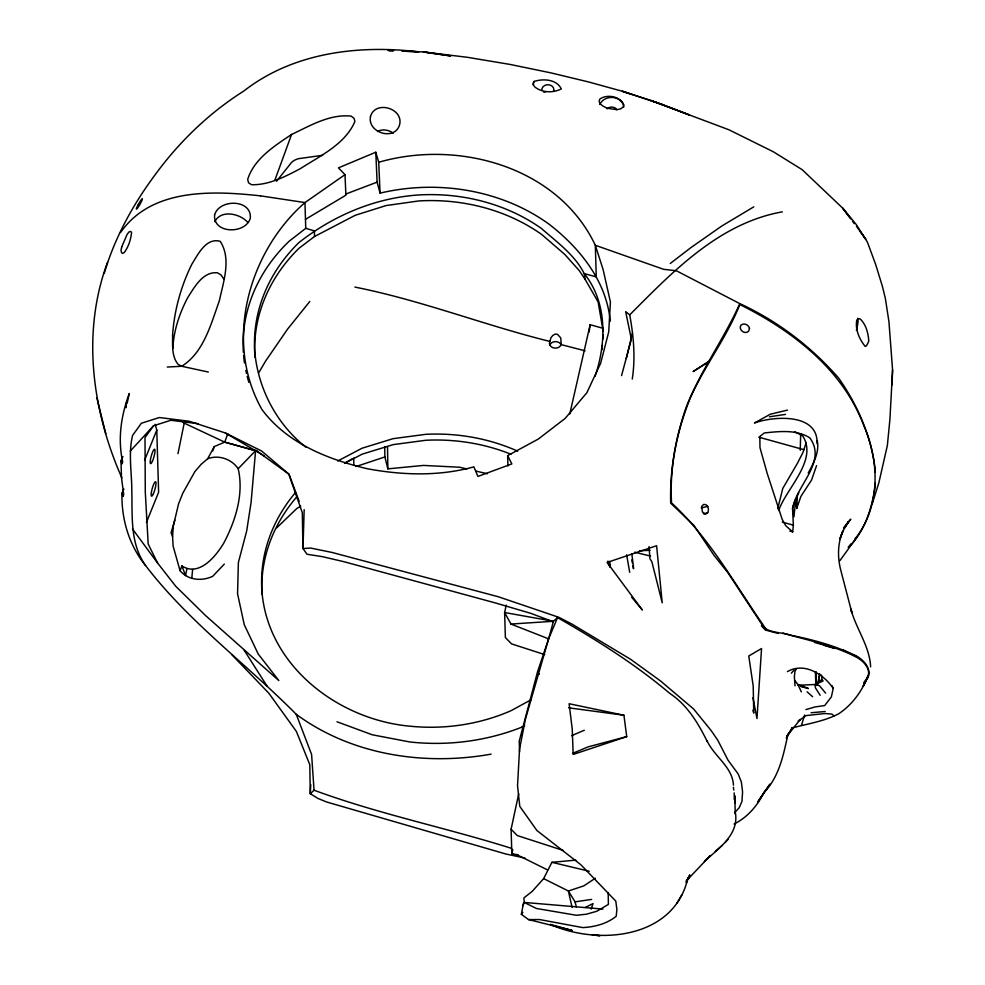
<?xml version="1.0" encoding="UTF-8"?>
<svg xmlns="http://www.w3.org/2000/svg" width="985" height="985" viewBox="0 0 985 985"><rect width="100%" height="100%" fill="white"/><g stroke="black" fill="none" stroke-linecap="round" stroke-linejoin="round"><path stroke-width="1.48" d="M172.855 348.53C173.631 330.689 179.467 313.341 187.729 297.618C194.439 287.127 203.008 271.22 217.574 272.82L221.219 275.147L224.026 279.334M815.875 684.058L816.146 671.77M800.251 450.243L800.682 433.819M733.456 785.18C732.471 766.786 714.347 756.726 707.144 740.917M304.18 509.639L302.974 548.571L307.012 554.247L322.624 556.71L343.95 561.709L495.627 603.005L530.767 613.335L553.361 621.818M402.619 51.109L423.415 51.946L467.407 57.302L510.218 64.456L550.886 72.865L588.525 81.94L622.434 91.285L650.95 100.507L728.974 129.798L773.36 151.788L802.159 169.666L842.717 208.167L856.088 224.334L867.366 242.051L875.505 263.992L882.4 286.327L885.355 298.393L888.95 321.763L892.582 370.04L889.935 419.13L887.362 445.491L878.842 482.872L872.23 503.877M891.991 385.061L892.582 370.04M816.565 465.622L811.554 480.077L800.904 496.366L796.73 508.457L797.333 495.886L798.736 492.66M310.755 784.614L310.275 793.713L318.02 798.49L326.626 801.987L505.921 854.02L524.919 858.034M125.797 407.482L126.018 403.271L126.031 407.63M224.309 564.097L212.748 576.262C201.9 581.495 188.036 580.313 180.046 570.647L181.929 565.956C199.216 577.136 216.06 556.131 224.014 542.649C235.661 520.412 244.009 493.805 238.185 468.725L255.595 450.687L251.064 502.572L246.669 531.026L238.382 562.497L237.557 593.758L244.243 624.65L258.181 653.966L278.829 680.561L205.434 615.44L175.798 586.334L157.588 563.038L148.181 544.015L145.287 491.934L145.004 437.599L153.5 425.803L170.848 420.275L198.207 423.685M180.046 570.647L173.101 546.059L172.584 536.468L173.335 525.99L178.544 503.938L182.791 493.214L194.882 471.618L201.186 464.28L207.712 458.714L214.25 446.599L224.703 442.117L254.401 450.354M561.142 344.615L560.797 337.941L557.313 334.198L554.974 334.161L552.72 335.528L550.874 337.867L549.408 343.359C550.122 349.133 559.012 349.798 561.142 344.615L585.065 350.808M601.97 349.7L602.377 345.156M602.918 339.086L603.325 334.531M817.058 443.656C818.4 412.863 773.656 416.027 754.436 422.996L770.295 414.229L787.508 410.092M632.259 379.065C635.571 357.654 633.614 336.045 629.711 314.88L625.672 311.642L631.36 339.222L621.56 375.593M191.767 578.38L192.629 569.465M792.691 531.863L793.356 525.165L792.556 508.371L795.794 498.804L793.984 516.743L792.556 508.371C796.582 485.112 827.252 461.694 809.83 437.882C796.496 429.374 779.295 431.356 764.286 432.969L759.829 436.466L759.977 447.658L767.155 473.268L782.127 519.23L785.734 525.707L792.691 531.863L789.822 531.063M734.256 799.327L734.244 792.913M817.55 684.587L819.643 673.777M589.116 332.043L590.138 324.693L603.128 328.35M491.109 754.141C424.363 766.047 351.608 755.126 296.251 714.322C246.669 664.149 188.578 621.867 145.583 565.538C129.983 543.72 132.446 516.805 131.818 491.527C131.904 472.812 128.161 453.937 132.556 435.469L141.347 423.267L159.324 417.529L189.231 421.26L225.282 432.932L261.641 451.031L288.716 473.97L302.296 512.656L302.974 548.571L310.546 548.042L331.994 552.437L498.262 596.738L558.901 617.336L572.187 624.207L630.696 659.359L660.541 680.98L693.6 708.966L711.182 730.599L717.782 740.215L728.001 760.137L738.184 773.976L741.385 782.028L742.579 791.952L741.951 801.384L739.181 807.774L735.549 811.702M791.866 728.05C807.663 723.729 824.125 721.451 838.838 713.694C851.545 705.174 861.013 692.578 866.911 678.567C872.193 670.083 864.177 661.563 857.073 657.512C833.852 645.2 807.688 640.385 782.792 633.035M182.065 420.915L184.195 423.156L177.965 453.691M550.344 924.435L572.199 930.468L528.526 919.571L521.361 914.314L523.478 903.036M186.916 568.788L185.562 575.585L181.929 565.956M127.151 403.308L129.257 393.507C121.167 415.498 117.523 438.854 122.719 461.953L121.931 463.886L120.995 460.685L122.928 456.572M506.216 605.159L504.628 612.535L505.379 637.566L511.547 643.87L544.705 654.619M547.549 869.927L517.876 855.202L511.831 854.057L511.104 829.222L518.701 793.812M512.779 849.636L511.831 854.057L517.913 854.721M831.968 685.659L833.236 688.38L831.377 696.875L824.679 705.555L815.026 706.947L805.878 709.594M569.786 413.922L590.138 324.693M626.3 358.491L632.468 332.905M795.708 502.547L797.333 495.886M707.353 741.73C698.156 723.125 687.358 705.001 669.677 693.329C635.14 664.062 596.775 640.09 557.559 617.607L553.447 621.276L548.62 638.846L537.527 671.893L519.23 741.126L519.587 751.629M595.1 376.258C606.44 342.755 607.413 302.407 584.24 273.633C574.747 254.77 556.907 242.15 541.442 228.495A173.951 145.952 -2.5 0 0 418.551 194.968C374.805 197.911 332.967 215.715 298.714 242.753A182.619 153.401 -1.7 0 0 254.746 351.608C258.107 388.743 276.576 424.079 305.929 447.239M557.559 617.607L548.62 638.846L525.362 719.407L519.538 749.203L517.544 785.71L519.784 806.358L536.899 830.515L580.904 864.793L615.785 901.103L616.893 909.364L616.216 916.272C606.785 923.844 594.694 926.971 582.788 927.599L539.558 919.547L528.526 919.571M104.238 273.411C114.728 237.545 133.332 203.957 155.63 174.086C179.689 141.384 209.362 112.77 243.738 91.1C293.013 52.55 358.355 44.633 418.711 51.848L401.831 51.122M707.686 512.828C709.446 509.553 708.116 503.717 703.549 504.455L701.64 506.475L702.416 511.868L705.285 514.256L707.686 512.828L703.29 513.838M801.519 725.194L804.61 715.024M107.5 262.429C81.435 332.536 92.171 410.844 121.894 477.971M806.198 442.585L802.96 452.46L797.505 463.147L782.755 488.486L777.731 508.728M533.981 81.472L533.144 83.971L534.523 86.717C541.898 92.836 552.942 93.169 561.315 88.933C556.648 79.108 543.154 78.504 533.981 81.472A14.443 12.115 -2.5 0 0 533.217 84.993M212.809 450.859L214.25 446.599M591.111 909.167L593.032 903.577L585.201 907.505M256.888 451.068L224.715 442.142L227.769 433.695M523.072 905.584L524.205 902.432L523.897 897.926L532.171 891.4L543.646 878.62L551.895 862.318L575.868 860.127M274.852 180.23L291.56 134.477C310.226 125.686 329.704 113.878 351.152 116.119L354.046 118.323L354.908 121.426C345.427 144.044 320.15 155.876 300.4 168.607C285.33 176.561 268.917 185.205 251.458 184.712L248.565 182.779L247.691 179.418C254.068 158.77 274.495 145.952 291.56 134.477M839.909 538.869L842.766 531.124C837.459 543.855 837.435 558.101 841.055 571.263L851.865 612.658L850.855 609.001C855.977 628.775 869.706 646.049 870.617 666.894M174.825 520.166L171.058 532.725L172.584 536.468M155.174 424.301L156.775 430.162L144.561 460.377M146.42 522.456L158.622 492.241L156.775 430.162M839.934 538.906L843.492 530.09L848.504 521.41L844.625 527.578L850.781 519.169L843.517 528.009M550.381 924.472C597.489 945.477 672.755 939.05 687.444 879.864L686.299 882.72L689.845 874.852L686.594 880.762L689.303 877.056L686.483 880.738L710.394 855.509L704.374 861.53C718.681 848.245 739.673 834.517 735.241 811.837L735.253 813.795L734.835 795.966M214.804 221.674C221.071 209.226 240.242 213.585 247.912 222.548M868.253 675.23L863.155 686.286L865.827 681.103M145.583 565.538C129.06 545.358 121.34 519.058 121.955 493.177L123.901 489.065M610.232 321.196C606.625 281.254 579.734 247.851 548.99 224.149A184.072 154.46 -2.5 0 0 380.062 193.134L378.708 162.266C458.074 139.242 558.101 166.637 595.322 245.277L663.619 269.311L676.363 270.764L739.797 303.626C723.938 339.148 700.347 370.877 686.213 407.113C675.451 438.066 669.751 470.313 670.687 503.113L693.982 525.534L714.063 555.429L727.607 572.334L765.665 630.129L778.347 633.478M778.692 510.55C786.227 488.4 818.264 460.118 802.689 435.899L794.575 431.664M796.36 668.79L794.944 671.462L794.366 676.744L795.03 685.855M681.916 894.725L676.954 903.183M808.205 473.022C813.598 463.159 819.483 452.349 817.316 440.738M258.796 372.675L265.531 361.175L287.522 329.187L309.795 301.447M686.089 881.575L688.761 877.401M839.996 560.539L856.741 537.354M863.919 682.605C876.121 672.336 863.882 658.275 852.604 654.286C833.076 645.089 811.936 639.487 790.832 635.263C781.856 632.321 770.984 633.023 763.24 627.273M521.361 914.314L522.85 912.356M864.276 682.014L866.911 678.567M854.857 539.041C880.516 507.435 879.691 461.596 863.845 425.705C842.754 369.326 792.1 330.504 739.821 304.537C726.807 337.449 704.829 365.46 690.46 397.595C676.966 430.925 669.418 466.865 671.548 502.916C710.801 539.164 736.066 586.592 766.502 629.76M276.539 181.228L289.762 164.692A14.012 11.758 -2.5 0 1 301.607 158.253L322.563 155.31M848.282 547.18L851.089 543.831M848.43 547.377C863.439 532.823 870.395 512.828 874.077 492.709A301.459 153.537 21.9 0 0 875.222 483.167M791.312 673.198L793.996 670.219M120.527 232.558C151.444 187.926 212.6 190.647 260.483 195.855M725.206 842.507L728.013 839.429M130.168 451.192L153.5 425.803M844.527 526.963L846.25 525.177M629.711 314.88C672.927 271.454 719.346 223.029 782.349 211.849M276.748 527.788L296.867 508.469L300.77 506.191M296.251 714.322L311.592 754.461L314.043 790.204L310.275 793.713L309.807 764.742L296.387 731.424L268.856 693.243L231.894 654.742M722.153 845.425L715.208 851.434M378.708 162.266L375.79 152.232L338.471 167.856L344.996 174.653L304.968 202.578L305.744 228.323L288.913 241.436A184.084 154.633 -1.7 0 0 243.369 352.371M670.243 263.5L691.076 247.481L721.919 225.934L753.808 206.838M314.547 236.474L298.886 248.355A182.619 153.401 -1.7 0 0 254.906 357.21M798.219 685.277L815.174 684.501L822.007 679.453L821.49 675.107M595.334 878.226L583.871 885.847L568.382 891.006L543.646 878.62M305.473 219.359L345.895 195.178L344.996 174.653M344.59 463.332L352.421 458.714M530.89 699.867L511.018 710.702A172.252 144.696 -1.7 0 1 411.213 726.302C338.975 720.318 267.194 666.131 261.85 590.237A182.619 153.401 -1.7 0 1 295.574 492.438M507.952 465.967L507.644 455.636L538.303 439.064L565.168 418.403L586.863 392.732L600.69 363.145L608.718 331.908L610.417 301.976L603.128 269.607L595.322 245.253L596.27 276.859L584.24 273.633L585.225 279.518L598.129 301.952L603.202 331.526M337.756 460.98L362.135 448.187L393.089 438.67L425.779 434.323A173.951 146.272 -0.9 0 1 517.642 451.142M344.651 463.233L362.234 454.134L393.187 444.617L425.865 440.27A173.951 146.272 -0.9 0 1 510.981 454.233M734.071 824.039C747.529 817.365 757.428 805.681 764.064 792.408L757.563 802.283L769.962 784.183L763.658 792.95C779.283 776.857 783.432 755.064 787.963 734.17L786.338 738.245L792.383 727.644L786.72 736.411L800.214 719.493L798.195 721.131L806.062 715.603L824.925 713.522L831.882 714.088L834.049 715.898M521.902 727.139L524.611 725.773M820.136 695.299L815.371 687.776L815.174 684.501L823.066 681.029L822.007 679.453M377.514 131.485C382.463 128.727 388.829 129.835 393.2 133.221M571.571 735.696L584.29 730.254M572.888 753.229L588.328 746.815L626.706 736.632L623.936 715.233L569.121 703.733L572.236 729.122L573.184 754.448L626.706 736.632M345.476 194.168L377.107 182.139L375.79 152.232M356.09 466.521L384.876 456.941L384.704 446.525M787.409 671.635C804.265 661.772 823.645 674.232 833.236 688.38M207.712 458.714C218.719 454.541 231.647 459.059 238.185 468.725M825.208 711.502L811.098 712.746M701.209 507.903L707.759 506.364M616.869 109.667L620.71 108.843L623.148 106.996L623.8 104.767C620.242 96.284 606.908 93.834 599.779 99.116L599.126 101.48L600.345 104.053L603.251 106.269L607.425 108.276L616.869 109.667A5.91 4.974 -1.1 0 0 607.179 108.781M769.445 416.79L785.488 414.389M572.088 907.431L568.382 891.006L575.055 901.841L591.616 899.416M384.876 456.941L387.844 468.86L423.476 465.425L459.564 467.222L466.89 468.946M510.956 624.059L553.447 621.276L504.628 612.535L510.956 624.059L548.62 638.846M167.265 367.036L181.732 366.272L208.34 372.047M543.548 92.036L545.456 91.937M639.413 550.75L650.1 550.307M389.247 50.567L393.704 50.752M388.016 50.53L392.621 50.727M602.931 909.081L524.205 902.432L536.443 908.478L576.459 915.287L586.481 914.191L596.787 911.273L608.398 904.415L608.176 892.496M592.305 934.987L600.025 935.688L596.467 935.368M568.64 707.821L623.936 715.233M423.415 51.946L450.711 55.96L425.852 52.254M260.409 195.843L304.968 202.578C248.306 252.123 223.583 341.832 261.924 409.477C286.857 443.188 327.697 459.318 367.208 468.725C402.52 475.287 438.99 476.444 473.871 466.878L477.922 476.444L511.843 463.923L507.644 455.636M800.928 686.57L808.414 688.552L801.273 685.474M354.883 287.091C421.149 300.216 484.238 325.173 549.716 341.389M475.681 471.015L487.39 473.76M824.346 645.372L834.43 648.413M551.895 862.318L589.239 871.245M634.599 552.179L650.506 556.069M511.646 848.393C446.193 827.745 378.437 814.016 314.043 790.204M814.546 642.417L835.772 648.438M815.174 684.501L819.421 685.659L825.627 693.132M758.795 437.168L803.982 449.702M782.312 522.099L793.356 525.165M305.744 228.323L314.387 230.896L314.547 236.499L355.203 215.296L386.145 205.545L418.822 200.94A173.951 145.952 -2.5 0 1 541.701 234.479L564.811 254.45L579.279 270.629L585.225 279.518M563.408 850.498L517.26 835.551L511.104 829.222M662.696 104.632L650.95 100.507L689.401 114.95L662.696 104.632L622.434 91.285L631.988 94.462M336.981 721.771L372.195 734.761L409.723 741.951A200.349 168.3 -1.7 0 0 521.902 727.127M794.636 680.426L797.912 684.513L803.895 687.038M264.325 455.907L225.282 432.932M184.195 423.131L224.715 442.142M842.544 649.632L857.639 657.254M739.797 303.626C777.719 321.073 811.258 346.695 838.654 378.092C855.091 401.56 867.342 427.712 872.981 455.87A301.459 153.537 21.9 0 1 875.222 471.95M255.731 450.17L289.098 474.339L299.169 501.39M807.097 691.802L812.637 696.752M761.417 625.832L765.665 630.129M631.705 597.279L642.343 610.01L607.092 562.46L656.601 545.727L662.228 602.832L651.885 561.819L649.891 558.63L649.09 546.577M851.052 219.089L842.717 208.167L849.809 217.685M852.468 221.256L854.254 223.644M860.459 231.98L865.778 239.121L856.457 226.279M132.482 528.92L157.588 563.038M537.527 671.893L539.288 674.331M244.218 650.297L267.132 686.262M797.912 684.513L801.347 691.889M607.573 561.29L609.112 565.464M752.848 710.234L753.759 713.128L753.205 686.016L748.76 656.01L761.553 648.512L756.972 718.521L752.946 697.663M377.107 182.139L380.062 193.134M575.055 901.841L576.385 907.123M96.838 397.841L105.789 433.683M121.955 493.177L123.113 496.44L123.691 494.445L121.487 477.602L120.995 460.685M631.804 559.886L632.308 562.804M632.826 565.735L633.343 568.653M626.632 554.863L629.698 572.334M609.641 561.573L610.404 566.006M608.792 561.278L609.801 567.2M733.369 787.261L733.8 790.093M631.804 553.632L633.687 568.517M818.584 676.412L819.077 680.647M796.114 501.5L796.73 508.457M734.724 797.407L734.982 802.812L734.712 795.72M815.432 672.102L815.839 685.597M353.726 457.939L353.837 465.24M387.536 447.153L387.844 468.86M248.848 382.291A184.084 154.633 -1.7 0 1 247.198 376.405M246.472 373.426A184.084 154.633 -1.7 0 1 245.819 370.434M244.489 362.923A184.084 154.633 -1.7 0 1 243.603 355.376M261.936 594.386A182.619 153.401 -1.7 0 1 296.719 496.908M549.778 345.095A6.033 5.073 -0.9 0 1 555.097 341.635A6.033 5.073 -0.9 0 1 560.896 344.43M541.812 90.189A6.033 5.06 -2.5 0 1 548.62 84.759A6.033 5.06 -2.5 0 1 553.545 91.346M857.738 318.29A12.596 2.278 -74.4 0 1 856.396 330.246M599.877 104.508A12.325 10.367 -1 0 1 613.15 97.49A12.325 10.367 -1 0 1 623.837 107.033M172.597 335.011C172.695 344.812 171.415 356.299 178.113 364.364L181.732 366.272C203.784 352.495 210.925 324.077 219.298 300.954C223.312 282.067 231.672 258.969 220.209 241.313C206.099 237.36 198.071 254.339 191.94 264.042C180.957 286.13 174.283 310.386 172.597 335.011M370.483 116.501C367.171 133.184 395.97 141.557 399.812 123.839C402.631 107.771 375.039 100.335 370.483 116.501M749.499 328.436L748.563 331.305C745.091 334.531 739.292 330.664 740.388 326.269L741.212 324.964C744.143 322.575 748.859 324.915 749.499 328.436M214.607 214.792C212.76 233.938 245.425 234.455 250.301 218.288C252.061 199.118 219.47 198.625 214.607 214.792M856.728 320.396C855.103 329.569 859.339 339.099 864.978 346.154A12.596 2.278 -74.4 0 0 868.782 341.069C868.241 333.176 866.135 324.545 860.188 318.968L858.218 318.647L856.728 320.396M121.746 246.841L120.983 250.252L121.586 252.702L122.62 253.44L124.258 252.505C128.616 246.681 130.919 239.318 131.584 232.226L130.463 231.438L128.875 232.054L127.016 234.578L121.746 246.841M138.035 205.052L137.346 206.321A6.008 0.714 -58.7 0 0 137.802 207.749L138.516 206.702A6.008 0.677 -60.5 0 0 142.431 198.908A6.008 0.677 -60.5 0 0 138.762 203.698L138.035 205.052M703.672 364.758L693.108 371.579L709.348 361.236L703.672 364.758M152.404 461.288A7.548 1.416 -74.5 0 0 154.805 449.32A7.548 1.416 -74.5 0 0 150.606 458.739A7.548 1.416 -74.5 0 0 152.404 461.288M153.377 493.781A7.548 1.416 -74.5 0 0 155.778 481.813A7.548 1.416 -74.5 0 0 151.567 491.232A7.548 1.416 -74.5 0 0 153.377 493.781"/></g></svg>
